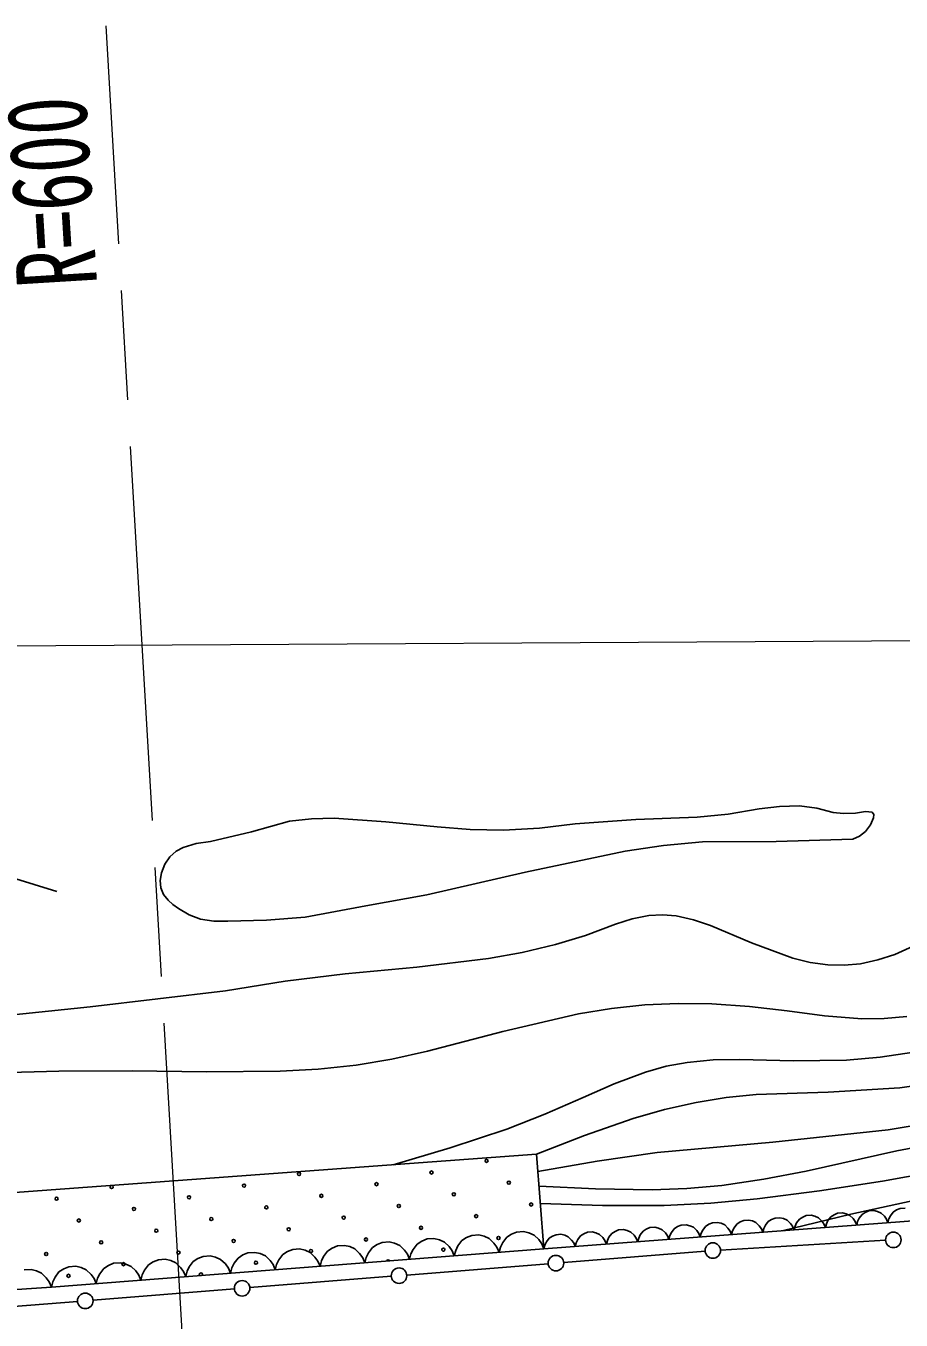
# Model space of a CAD drawing. Units: millimetres, scale not verified. Extents: x 40000 to 680000, y 20000 to 380000.
# Drawn here: x 341867 to 369907, y 289957 to 331397 of the extents above; entities that cross this region are included whole.
import ezdxf
from ezdxf.enums import TextEntityAlignment as Align

# ---------------------------------------------------------------- set-up
doc = ezdxf.new("R2010")
doc.units = ezdxf.units.MM
doc.header["$LTSCALE"] = 1000
doc.linetypes.add('CHAIN', pattern=[18.5, 12, -1.5, 3.5, -1.5])
for name, color, linetype, lineweight in [('M-BGD', 7, 'Continuous', 25), ('M-BMK', 2, 'CHAIN', 13), ('M-BMK-HTXT', 7, 'Continuous', 13)]:
    doc.layers.add(name, color=color, linetype=linetype, lineweight=lineweight)
doc.styles.add('ＭＳ ゴシック', font='')
doc.styles.get('ＭＳ ゴシック').set_extended_font_data('MS Gothic')

msp = doc.modelspace()

# ---------------------------------------------------------------- linework, layer by layer
at = {"layer": 'M-BGD'}
for p, q in [((365355, 306323), (364367, 306162)), ((366012, 306405), (365355, 306323)), ((366656, 306426), (366012, 306405)), ((367202, 306349), (366656, 306426)), ((367731, 306213), (367202, 306349)), ((350310, 305937), (349095, 305594)), ((351021, 306011), (350310, 305937)), ((351740, 306025), (351021, 306011)), ((353400, 305915), (351740, 306025)), ((355039, 305747), (353400, 305915)), ((359460, 305844), (358317, 305714)), ((361413, 305983), (359460, 305844)), ((363369, 306061), (361413, 305983)), ((364367, 306162), (363369, 306061)), ((368063, 306173), (367731, 306213)), ((368444, 306192), (368063, 306173)), ((368762, 306238), (368444, 306192)), ((368982, 306219), (368762, 306238)), ((368926, 305813), (369025, 306040)), ((369032, 306149), (368982, 306219)), ((369025, 306040), (369032, 306149)), ((349095, 305594), (347778, 305287)), ((356102, 305666), (355039, 305747)), ((357164, 305645), (356102, 305666)), ((358317, 305714), (357164, 305645)), ((368359, 305360), (368571, 305452)), ((368571, 305452), (368769, 305607)), ((368769, 305607), (368926, 305813)), ((346902, 305094), (346680, 304971)), ((347324, 305218), (346902, 305094)), ((347778, 305287), (347324, 305218)), ((361063, 304976), (362297, 305155)), ((362297, 305155), (363539, 305275)), ((363539, 305275), (365906, 305286)), ((365906, 305286), (368359, 305360)), ((346481, 304790), (346322, 304557)), ((346680, 304971), (346481, 304790)), ((357877, 304303), (361063, 304976)), ((346211, 304282), (346168, 304030)), ((346322, 304557), (346211, 304282)), ((354712, 303573), (357877, 304303)), ((342861, 303686), (341407, 304131)), ((346168, 304030), (346189, 303794)), ((346189, 303794), (346277, 303585)), ((346277, 303585), (346423, 303401)), ((346423, 303401), (346572, 303268)), ((352763, 303217), (354712, 303573)), ((346572, 303268), (346753, 303139)), ((346753, 303139), (347100, 302937)), ((347100, 302937), (347464, 302794)), ((350815, 302863), (352763, 303217)), ((361829, 302913), (362259, 302936)), ((362259, 302936), (362698, 302899)), ((347464, 302794), (347886, 302733)), ((347886, 302733), (348333, 302731)), ((348333, 302731), (349581, 302767)), ((349581, 302767), (350815, 302863)), ((359794, 302275), (360758, 302633)), ((360758, 302633), (361294, 302804)), ((361294, 302804), (361829, 302913)), ((362698, 302899), (363251, 302777)), ((363251, 302777), (363804, 302593)), ((363804, 302593), (365116, 302036)), ((358832, 301981), (359794, 302275)), ((356690, 301538), (357765, 301729)), ((357765, 301729), (358832, 301981)), ((365116, 302036), (366436, 301541)), ((369702, 301667), (370296, 301931)), ((354389, 301263), (356690, 301538)), ((366436, 301541), (366990, 301406)), ((366990, 301406), (367557, 301330)), ((367557, 301330), (368081, 301320)), ((368081, 301320), (368608, 301370)), ((368608, 301370), (369161, 301489)), ((369161, 301489), (369702, 301667)), ((350169, 300806), (352091, 301048)), ((352091, 301048), (354389, 301263)), ((343931, 299989), (348258, 300505)), ((348258, 300505), (350169, 300806)), ((360626, 299938), (361696, 300048)), ((361696, 300048), (362762, 300094)), ((362762, 300094), (363843, 300080)), ((363843, 300080), (365046, 299999)), ((339574, 299531), (343931, 299989)), ((357150, 299197), (359574, 299769)), ((359574, 299769), (360626, 299938)), ((365046, 299999), (366258, 299857)), ((366258, 299857), (367455, 299701)), ((367455, 299701), (368644, 299607)), ((368644, 299607), (369362, 299613)), ((369362, 299613), (370085, 299680)), ((354733, 298564), (357150, 299197)), ((353593, 298313), (354733, 298564)), ((368161, 298282), (369237, 298381)), ((369237, 298381), (370315, 298541)), ((350012, 297923), (351227, 297992)), ((351227, 297992), (352444, 298123)), ((352444, 298123), (353593, 298313)), ((361723, 297901), (362377, 298084)), ((362377, 298084), (363053, 298210)), ((363053, 298210), (363888, 298287)), ((363888, 298287), (364735, 298305)), ((364735, 298305), (366449, 298263)), ((366449, 298263), (368161, 298282)), ((340582, 297861), (342926, 297931)), ((342926, 297931), (345276, 297942)), ((345276, 297942), (347649, 297902)), ((347649, 297902), (350012, 297923)), ((360714, 297526), (361723, 297901)), ((369868, 297391), (371161, 297573)), ((359717, 297090), (360714, 297526)), ((364300, 297082), (365264, 297178)), ((365264, 297178), (367570, 297255)), ((367570, 297255), (369868, 297391)), ((358496, 296551), (359717, 297090)), ((362322, 296696), (363344, 296927)), ((363344, 296927), (364300, 297082)), ((357271, 296074), (358496, 296551)), ((359767, 295867), (361323, 296410)), ((361323, 296410), (362322, 296696)), ((369491, 296050), (371009, 296296)), ((355461, 295473), (357271, 296074)), ((365794, 295656), (369491, 296050)), ((369774, 295372), (372701, 295956)), ((353637, 294931), (355461, 295473)), ((358228, 295266), (359767, 295867)), ((362090, 295322), (365794, 295656)), ((312001, 291890), (358228, 295266)), ((358228, 295266), (358461, 292239)), ((360172, 295046), (362090, 295322)), ((366864, 294730), (369774, 295372)), ((369306, 294409), (373314, 295112)), ((358271, 294712), (360172, 295046)), ((365509, 294470), (366864, 294730)), ((358307, 294246), (360120, 294158)), ((358461, 292239), (388527, 294526)), ((363041, 294170), (364159, 294271)), ((364159, 294271), (365509, 294470)), ((367296, 294092), (369306, 294409)), ((360120, 294158), (361927, 294130)), ((361927, 294130), (363041, 294170)), ((363807, 293704), (365290, 293837)), ((365290, 293837), (367296, 294092)), ((368297, 293353), (370505, 293827)), ((358350, 293687), (360337, 293629)), ((360337, 293629), (362321, 293631)), ((362321, 293631), (363807, 293704)), ((368760, 293408), (368654, 293339)), ((368875, 293454), (368760, 293408)), ((369030, 293466), (368875, 293454)), ((369150, 293438), (369030, 293466)), ((369265, 293386), (369150, 293438)), ((369656, 293415), (369567, 293298)), ((369762, 293484), (369656, 293415)), ((369877, 293531), (369762, 293484)), ((370032, 293542), (369877, 293531)), ((362861, 292997), (362746, 292950)), ((363017, 293009), (362861, 292997)), ((363137, 292980), (363017, 293009)), ((363749, 293027), (363643, 292958)), ((363864, 293073), (363749, 293027)), ((364019, 293085), (363864, 293073)), ((364140, 293056), (364019, 293085)), ((364254, 293005), (364140, 293056)), ((364360, 292902), (364254, 293005)), ((364645, 293034), (364556, 292917)), ((364751, 293103), (364645, 293034)), ((364866, 293149), (364751, 293103)), ((365021, 293161), (364866, 293149)), ((365142, 293133), (365021, 293161)), ((365257, 293081), (365142, 293133)), ((365363, 292978), (365257, 293081)), ((365558, 292993), (365508, 292891)), ((365647, 293111), (365558, 292993)), ((365753, 293179), (365647, 293111)), ((365868, 293226), (365753, 293179)), ((366023, 293237), (365868, 293226)), ((366144, 293209), (366023, 293237)), ((366100, 292820), (368297, 293353)), ((366259, 293157), (366144, 293209)), ((366365, 293054), (366259, 293157)), ((366432, 292961), (366365, 293054)), ((366560, 293069), (366510, 292967)), ((366650, 293187), (366560, 293069)), ((366755, 293255), (366650, 293187)), ((366870, 293302), (366755, 293255)), ((367025, 293314), (366870, 293302)), ((367146, 293285), (367025, 293314)), ((367261, 293233), (367146, 293285)), ((367367, 293130), (367261, 293233)), ((367435, 293037), (367367, 293130)), ((367481, 292925), (367435, 293037)), ((367512, 293043), (367481, 292925)), ((367562, 293145), (367512, 293043)), ((367652, 293263), (367562, 293145)), ((367757, 293332), (367652, 293263)), ((367872, 293378), (367757, 293332)), ((368028, 293390), (367872, 293378)), ((368148, 293361), (368028, 293390)), ((368263, 293310), (368148, 293361)), ((368369, 293207), (368263, 293310)), ((368437, 293114), (368369, 293207)), ((368483, 293001), (368437, 293114)), ((368514, 293119), (368483, 293001)), ((368565, 293222), (368514, 293119)), ((368654, 293339), (368565, 293222)), ((369371, 293283), (369265, 293386)), ((369439, 293190), (369371, 293283)), ((369485, 293077), (369439, 293190)), ((369517, 293196), (369485, 293077)), ((369567, 293298), (369517, 293196)), ((354940, 292572), (354718, 292555)), ((355113, 292531), (354940, 292572)), ((355988, 292599), (355836, 292501)), ((356152, 292666), (355988, 292599)), ((356374, 292683), (356152, 292666)), ((356547, 292643), (356374, 292683)), ((356711, 292569), (356547, 292643)), ((356863, 292422), (356711, 292569)), ((357271, 292612), (357143, 292443)), ((357422, 292710), (357271, 292612)), ((357586, 292777), (357422, 292710)), ((357809, 292794), (357586, 292777)), ((357981, 292754), (357809, 292794)), ((358146, 292680), (357981, 292754)), ((358298, 292533), (358146, 292680)), ((358632, 292577), (358543, 292459)), ((358738, 292646), (358632, 292577)), ((358853, 292692), (358738, 292646)), ((359008, 292704), (358853, 292692)), ((359129, 292675), (359008, 292704)), ((359243, 292623), (359129, 292675)), ((359349, 292521), (359243, 292623)), ((359634, 292653), (359545, 292536)), ((359740, 292722), (359634, 292653)), ((359855, 292768), (359740, 292722)), ((360010, 292780), (359855, 292768)), ((360131, 292751), (360010, 292780)), ((360246, 292700), (360131, 292751)), ((360352, 292597), (360246, 292700)), ((360419, 292504), (360352, 292597)), ((360547, 292612), (360497, 292510)), ((360636, 292729), (360547, 292612)), ((360742, 292798), (360636, 292729)), ((360857, 292844), (360742, 292798)), ((361012, 292856), (360857, 292844)), ((361133, 292828), (361012, 292856)), ((361248, 292776), (361133, 292828)), ((361354, 292673), (361248, 292776)), ((361421, 292580), (361354, 292673)), ((361468, 292468), (361421, 292580)), ((361499, 292586), (361468, 292468)), ((361549, 292688), (361499, 292586)), ((361639, 292806), (361549, 292688)), ((361744, 292874), (361639, 292806)), ((361859, 292921), (361744, 292874)), ((362015, 292933), (361859, 292921)), ((362135, 292904), (362015, 292933)), ((362250, 292852), (362135, 292904)), ((362356, 292749), (362250, 292852)), ((362424, 292656), (362356, 292749)), ((362470, 292544), (362424, 292656)), ((362501, 292662), (362470, 292544)), ((362551, 292764), (362501, 292662)), ((362641, 292882), (362551, 292764)), ((362746, 292950), (362641, 292882)), ((363252, 292928), (363137, 292980)), ((363358, 292826), (363252, 292928)), ((363426, 292732), (363358, 292826)), ((363472, 292620), (363426, 292732)), ((363503, 292738), (363472, 292620)), ((363554, 292840), (363503, 292738)), ((363643, 292958), (363554, 292840)), ((364428, 292809), (364360, 292902)), ((364474, 292696), (364428, 292809)), ((364506, 292815), (364474, 292696)), ((364556, 292917), (364506, 292815)), ((365430, 292885), (365363, 292978)), ((365477, 292773), (365430, 292885)), ((365508, 292891), (365477, 292773)), ((366479, 292849), (366432, 292961)), ((366510, 292967), (366479, 292849)), ((358461, 292239), (342684, 291016)), ((350250, 292155), (350099, 292056)), ((350415, 292221), (350250, 292155)), ((350637, 292239), (350415, 292221)), ((350810, 292198), (350637, 292239)), ((350974, 292124), (350810, 292198)), ((351533, 292167), (351406, 291999)), ((351684, 292266), (351533, 292167)), ((351849, 292333), (351684, 292266)), ((352071, 292350), (351849, 292333)), ((352244, 292309), (352071, 292350)), ((352408, 292235), (352244, 292309)), ((352560, 292088), (352408, 292235)), ((352968, 292279), (352840, 292110)), ((353119, 292377), (352968, 292279)), ((353283, 292444), (353119, 292377)), ((353506, 292461), (353283, 292444)), ((353678, 292420), (353506, 292461)), ((353843, 292346), (353678, 292420)), ((353995, 292199), (353843, 292346)), ((354092, 292066), (353995, 292199)), ((354274, 292221), (354203, 292075)), ((354402, 292390), (354274, 292221)), ((354553, 292488), (354402, 292390)), ((354718, 292555), (354553, 292488)), ((355277, 292458), (355113, 292531)), ((355429, 292311), (355277, 292458)), ((355526, 292177), (355429, 292311)), ((355593, 292017), (355526, 292177)), ((355637, 292186), (355593, 292017)), ((355709, 292332), (355637, 292186)), ((355836, 292501), (355709, 292332)), ((356960, 292289), (356863, 292422)), ((357027, 292128), (356960, 292289)), ((357071, 292297), (357027, 292128)), ((357143, 292443), (357071, 292297)), ((358395, 292400), (358298, 292533)), ((358461, 292239), (358395, 292400)), ((358493, 292357), (358461, 292239)), ((358543, 292459), (358493, 292357)), ((363626, 292165), (359098, 291802)), ((359417, 292428), (359349, 292521)), ((359463, 292315), (359417, 292428)), ((359495, 292433), (359463, 292315)), ((359545, 292536), (359495, 292433)), ((360466, 292391), (360419, 292504)), ((360497, 292510), (360466, 292391)), ((369409, 292513), (364124, 292200)), ((344677, 291777), (344513, 291710)), ((344900, 291794), (344677, 291777)), ((345072, 291753), (344900, 291794)), ((345237, 291679), (345072, 291753)), ((345947, 291821), (345796, 291723)), ((346112, 291888), (345947, 291821)), ((346334, 291905), (346112, 291888)), ((346507, 291864), (346334, 291905)), ((346671, 291791), (346507, 291864)), ((346823, 291644), (346671, 291791)), ((347230, 291834), (347103, 291665)), ((347381, 291932), (347230, 291834)), ((347546, 291999), (347381, 291932)), ((347768, 292016), (347546, 291999)), ((347941, 291976), (347768, 292016)), ((348105, 291902), (347941, 291976)), ((348257, 291755), (348105, 291902)), ((348354, 291622), (348257, 291755)), ((348537, 291777), (348465, 291630)), ((348665, 291945), (348537, 291777)), ((348816, 292043), (348665, 291945)), ((348980, 292110), (348816, 292043)), ((349203, 292127), (348980, 292110)), ((349375, 292087), (349203, 292127)), ((349540, 292013), (349375, 292087)), ((349692, 291866), (349540, 292013)), ((349789, 291733), (349692, 291866)), ((349900, 291741), (349855, 291572)), ((349971, 291888), (349900, 291741)), ((350099, 292056), (349971, 291888)), ((351126, 291977), (350974, 292124)), ((351223, 291844), (351126, 291977)), ((351290, 291683), (351223, 291844)), ((351334, 291853), (351290, 291683)), ((351406, 291999), (351334, 291853)), ((352657, 291955), (352560, 292088)), ((352724, 291794), (352657, 291955)), ((352768, 291964), (352724, 291794)), ((352840, 292110), (352768, 291964)), ((358599, 291762), (354071, 291399)), ((354158, 291905), (354092, 292066)), ((354203, 292075), (354158, 291905)), ((342034, 291578), (341811, 291563)), ((342206, 291536), (342034, 291578)), ((342371, 291461), (342206, 291536)), ((342522, 291312), (342371, 291461)), ((342800, 291332), (342728, 291186)), ((342927, 291501), (342800, 291332)), ((343078, 291599), (342927, 291501)), ((343243, 291666), (343078, 291599)), ((343465, 291683), (343243, 291666)), ((343638, 291642), (343465, 291683)), ((343802, 291568), (343638, 291642)), ((343954, 291421), (343802, 291568)), ((344051, 291288), (343954, 291421)), ((344234, 291443), (344162, 291297)), ((344362, 291612), (344234, 291443)), ((344513, 291710), (344362, 291612)), ((345389, 291533), (345237, 291679)), ((345486, 291399), (345389, 291533)), ((345552, 291239), (345486, 291399)), ((345597, 291408), (345552, 291239)), ((345668, 291554), (345597, 291408)), ((345796, 291723), (345668, 291554)), ((346920, 291511), (346823, 291644)), ((346987, 291350), (346920, 291511)), ((347031, 291519), (346987, 291350)), ((347103, 291665), (347031, 291519)), ((348421, 291461), (348354, 291622)), ((348465, 291630), (348421, 291461)), ((353573, 291359), (349045, 290996)), ((349855, 291572), (349789, 291733)), ((342684, 291016), (332611, 290318)), ((342618, 291178), (342522, 291312)), ((342684, 291016), (342618, 291178)), ((342728, 291186), (342684, 291016)), ((348546, 290956), (344018, 290593)), ((344118, 291127), (344051, 291288)), ((344162, 291297), (344118, 291127)), ((343520, 290553), (338992, 290190))]:
    msp.add_line(p, q, dxfattribs=at)
for centre, radius in [((356626, 295057), 49.8), ((350620, 294637), 49.8), ((354863, 294684), 49.8), ((344614, 294218), 49.8), ((348856, 294264), 49.8), ((353099, 294311), 49.8), ((357341, 294358), 49.8), ((342850, 293845), 49.8), ((347093, 293891), 49.8), ((351335, 293938), 49.8), ((355577, 293985), 49.8), ((345329, 293518), 49.8), ((349571, 293565), 49.8), ((353814, 293612), 49.8), ((358056, 293658), 49.8), ((343565, 293146), 49.8), ((347807, 293192), 49.8), ((352050, 293239), 49.8), ((356292, 293285), 49.8), ((346044, 292819), 49.8), ((350286, 292866), 49.8), ((352765, 292539), 49.8), ((354528, 292912), 49.8), ((357007, 292586), 49.8), ((369658, 292527), 249), ((344280, 292446), 49.8), ((346758, 292120), 49.8), ((348522, 292493), 49.8), ((351001, 292167), 49.8), ((355243, 292213), 49.8), ((363875, 292185), 249), ((342516, 292073), 49.8), ((344995, 291747), 49.8), ((349237, 291794), 49.8), ((358848, 291782), 249), ((343231, 291374), 49.8), ((353822, 291379), 249), ((348795, 290976), 249), ((343769, 290573), 249)]:
    msp.add_circle(centre, radius, dxfattribs=at)
for centre, start, end in [((353479, 291840), 19.0495, 169.8131), ((347473, 291421), 322.5979, 226.2647)]:
    msp.add_arc(centre, 49.8, start, end, dxfattribs=at)
at = {"layer": 'M-BMK'}
msp.add_line((346994, 287482), (344440, 331397), dxfattribs=at)
at = {"layer": 'M-BMK-HTXT'}
msp.add_line((145429, 310431), (401617, 311888), dxfattribs=at)
msp.add_line((145429, 310431), (401617, 311888), dxfattribs=at)

# ---------------------------------------------------------------- texts
at = {"layer": 'M-BGD', "style": 'ＭＳ ゴシック', "width": 0.7}
msp.add_text('R=600', height=2566, rotation=93.5, dxfattribs=at).set_placement((344919, 323150), align=Align.BOTTOM_LEFT)

doc.saveas('drawing.dxf')
